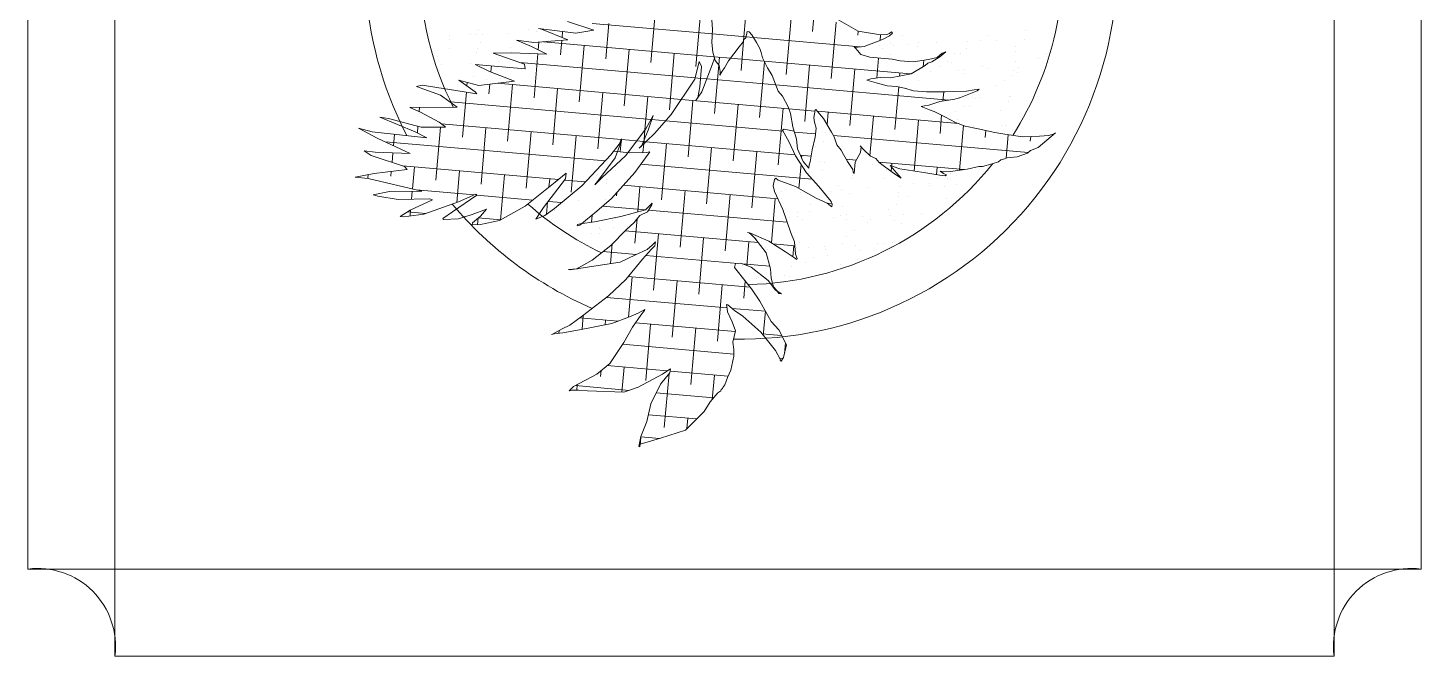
# Model space of a CAD drawing. Header units: inches. Extents: x -173 to 14008, y -3334 to 10368.
# Drawn here: x 5852.7 to 5910.5, y 7487.3 to 7513.3 of the extents above; entities that cross this region are included whole.
import ezdxf

# ---------------------------------------------------------------- set-up
doc = ezdxf.new("R2010")
doc.units = ezdxf.units.IN
doc.header["$MEASUREMENT"] = 0
doc.layers.add('ARREDAMENTO', color=8, linetype='Continuous', lineweight=18)

msp = doc.modelspace()

# ---------------------------------------------------------------- linework, layer by layer
at = {"layer": 'ARREDAMENTO'}
for p, q in [((5856.273, 7487.267), (5856.273, 7545.083)), ((5906.863, 7545.083), (5906.863, 7487.267)), ((5852.66, 7490.88), (5852.66, 7541.47)), ((5910.477, 7541.47), (5910.477, 7490.88)), ((5885.378, 7514.94), (5885.225, 7513.191)), ((5878.714, 7514.232), (5878.509, 7511.892)), ((5880.586, 7514.069), (5880.381, 7511.729)), ((5882.458, 7513.905), (5882.36, 7512.791)), ((5873.856, 7513.315), (5875.392, 7513.109)), ((5873.972, 7513.276), (5873.856, 7513.315)), ((5876.146, 7513.238), (5875.059, 7513.606)), ((5876.079, 7513.52), (5881.067, 7513.083)), ((5876.765, 7513.516), (5876.638, 7512.056)), ((5881.047, 7513.663), (5881.077, 7513.262)), ((5884.33, 7513.741), (5884.125, 7511.401)), ((5886.202, 7513.577), (5885.997, 7511.237)), ((5887.109, 7513.2), (5886.146, 7513.75)), ((5870.138, 7513.01), (5870.138, 7513.01)), ((5870.149, 7512.863), (5870.149, 7512.863)), ((5871.03, 7513.048), (5871.03, 7513.048)), ((5871.279, 7513.06), (5871.279, 7513.06)), ((5871.363, 7513.26), (5871.363, 7513.26)), ((5871.538, 7513.074), (5871.538, 7513.074)), ((5872.556, 7513.116), (5872.556, 7513.116)), ((5872.93, 7512.828), (5873.659, 7512.722)), ((5873.566, 7512.567), (5872.93, 7512.828)), ((5872.933, 7512.828), (5872.933, 7512.827)), ((5873.442, 7513.257), (5873.442, 7513.257)), ((5873.659, 7512.722), (5875.065, 7512.835)), ((5873.776, 7513.169), (5873.776, 7513.169)), ((5873.868, 7512.739), (5873.841, 7512.427)), ((5875.065, 7512.835), (5873.972, 7513.276)), ((5874.053, 7512.754), (5881.133, 7512.134)), ((5874.265, 7512.821), (5874.265, 7512.821)), ((5874.818, 7512.815), (5874.766, 7512.22)), ((5874.85, 7513.182), (5874.828, 7512.931)), ((5874.918, 7513.219), (5874.918, 7513.219)), ((5875.392, 7513.109), (5876.146, 7513.238)), ((5875.465, 7513.198), (5875.465, 7513.198)), ((5881.077, 7513.262), (5881.048, 7512.733)), ((5881.048, 7512.733), (5881.079, 7512.331)), ((5881.067, 7513.083), (5882.459, 7512.962)), ((5882.174, 7512.552), (5882.357, 7512.764)), ((5882.36, 7512.791), (5882.253, 7511.565)), ((5882.357, 7512.764), (5882.368, 7512.85)), ((5882.368, 7512.85), (5882.449, 7512.919)), ((5882.449, 7512.919), (5882.508, 7513.181)), ((5882.459, 7512.962), (5882.768, 7512.935)), ((5882.508, 7513.181), (5882.595, 7513.177)), ((5882.595, 7513.177), (5882.7, 7513.051)), ((5882.7, 7513.051), (5882.89, 7512.726)), ((5882.768, 7512.935), (5887.198, 7512.547)), ((5887.112, 7513.199), (5887.097, 7513.027)), ((5888.041, 7513.051), (5887.109, 7513.2)), ((5887.366, 7512.562), (5888.126, 7512.85)), ((5888.042, 7513.051), (5888.021, 7512.81)), ((5888.309, 7513.062), (5888.041, 7513.051)), ((5888.126, 7512.85), (5888.409, 7513.01)), ((5888.419, 7513.097), (5888.309, 7513.062)), ((5888.409, 7513.01), (5888.539, 7513.119)), ((5888.501, 7513.165), (5888.419, 7513.097)), ((5888.539, 7513.119), (5888.501, 7513.165)), ((5888.958, 7513.031), (5888.958, 7513.031)), ((5889.615, 7512.733), (5889.615, 7512.733)), ((5891.641, 7512.77), (5891.641, 7512.77)), ((5892.209, 7512.814), (5892.209, 7512.814)), ((5892.542, 7513.026), (5892.542, 7513.026)), ((5892.861, 7512.823), (5892.861, 7512.823)), ((5894.003, 7512.873), (5894.003, 7512.873)), ((5894.065, 7513.22), (5894.065, 7513.22)), ((5869.642, 7512.163), (5869.642, 7512.163)), ((5870.162, 7512.494), (5870.162, 7512.494)), ((5871.287, 7512.31), (5871.287, 7512.31)), ((5871.312, 7512.496), (5871.312, 7512.496)), ((5871.425, 7512.716), (5871.425, 7512.716)), ((5871.964, 7512.289), (5872.736, 7512.297)), ((5873.267, 7511.83), (5871.964, 7512.289)), ((5872.689, 7512.532), (5872.689, 7512.532)), ((5872.736, 7512.297), (5874.199, 7512.244)), ((5873.413, 7512.278), (5873.413, 7512.278)), ((5874.199, 7512.244), (5873.566, 7512.567)), ((5873.826, 7512.258), (5873.666, 7510.43)), ((5875.743, 7512.606), (5875.538, 7510.266)), ((5877.614, 7512.442), (5877.41, 7510.102)), ((5879.486, 7512.279), (5879.282, 7509.939)), ((5881.079, 7512.331), (5881.175, 7511.985)), ((5881.74, 7511.974), (5882.174, 7512.552)), ((5882.89, 7512.726), (5883.039, 7512.482)), ((5883.039, 7512.482), (5883.095, 7512.316)), ((5883.095, 7512.316), (5883.147, 7512.088)), ((5887.226, 7512.231), (5886.949, 7512.561)), ((5886.949, 7512.561), (5886.978, 7512.527)), ((5886.978, 7512.527), (5887.366, 7512.562)), ((5887.188, 7512.38), (5887.188, 7512.38)), ((5887.6, 7512.118), (5887.226, 7512.231)), ((5888.003, 7512.611), (5888.003, 7512.611)), ((5888.106, 7512.488), (5888.106, 7512.488)), ((5888.438, 7512.7), (5888.438, 7512.7)), ((5888.464, 7512.233), (5888.464, 7512.233)), ((5888.577, 7512.591), (5888.577, 7512.591)), ((5889.223, 7512.665), (5889.223, 7512.665)), ((5889.59, 7512.547), (5889.59, 7512.547)), ((5890.365, 7512.714), (5890.365, 7512.714)), ((5890.6, 7512.287), (5890.388, 7512.109)), ((5890.508, 7512.132), (5890.753, 7512.338)), ((5890.559, 7512.253), (5890.643, 7512.246)), ((5890.753, 7512.338), (5890.6, 7512.287)), ((5891.118, 7512.26), (5891.118, 7512.26)), ((5891.341, 7512.261), (5891.341, 7512.261)), ((5891.613, 7512.488), (5891.613, 7512.488)), ((5893.627, 7512.369), (5893.627, 7512.369)), ((5893.652, 7512.555), (5893.652, 7512.555)), ((5894.924, 7512.256), (5894.924, 7512.256)), ((5869.812, 7511.817), (5869.812, 7511.817)), ((5871.033, 7511.87), (5871.033, 7511.87)), ((5871.218, 7511.819), (5873.29, 7511.637)), ((5871.822, 7511.53), (5871.218, 7511.819)), ((5871.896, 7511.759), (5871.874, 7511.509)), ((5872.174, 7511.92), (5872.174, 7511.92)), ((5872.544, 7511.725), (5872.544, 7511.725)), ((5873.081, 7511.896), (5880.347, 7511.26)), ((5873.29, 7511.637), (5873.267, 7511.83)), ((5880.518, 7511.939), (5880.332, 7511.2)), ((5880.613, 7511.727), (5880.518, 7511.939)), ((5880.538, 7510.888), (5880.613, 7511.727)), ((5881.05, 7511.803), (5880.632, 7510.676)), ((5881.147, 7512.084), (5881.05, 7511.803)), ((5881.133, 7512.134), (5881.815, 7512.075)), ((5881.331, 7511.799), (5881.153, 7509.775)), ((5881.175, 7511.985), (5881.347, 7511.78)), ((5881.358, 7512.115), (5881.331, 7511.799)), ((5881.347, 7511.78), (5881.392, 7511.527)), ((5881.47, 7511.534), (5881.572, 7511.678)), ((5881.572, 7511.678), (5881.74, 7511.974)), ((5881.815, 7512.075), (5883.215, 7511.952)), ((5883.228, 7511.926), (5883.025, 7509.611)), ((5883.147, 7512.088), (5883.352, 7511.678)), ((5883.215, 7511.952), (5889.289, 7511.421)), ((5883.23, 7511.951), (5883.228, 7511.926)), ((5883.352, 7511.678), (5883.542, 7511.352)), ((5885.102, 7511.787), (5884.897, 7509.447)), ((5886.974, 7511.623), (5886.769, 7509.284)), ((5888.055, 7512.073), (5887.6, 7512.118)), ((5887.957, 7512.082), (5887.885, 7511.253)), ((5888.526, 7512.041), (5888.055, 7512.073)), ((5888.861, 7511.973), (5888.526, 7512.041)), ((5889.403, 7511.924), (5888.861, 7511.973)), ((5889.32, 7511.427), (5889.893, 7511.772)), ((5890.038, 7512.029), (5889.403, 7511.924)), ((5889.729, 7512.049), (5889.729, 7512.049)), ((5889.836, 7511.996), (5889.812, 7511.723)), ((5889.893, 7511.772), (5890.007, 7511.867)), ((5890.007, 7511.867), (5890.176, 7511.931)), ((5890.388, 7512.109), (5890.038, 7512.029)), ((5890.176, 7511.931), (5890.508, 7512.132)), ((5890.488, 7511.718), (5890.488, 7511.718)), ((5890.821, 7511.93), (5890.821, 7511.93)), ((5891.005, 7511.902), (5891.005, 7511.902)), ((5891.259, 7511.575), (5891.259, 7511.575)), ((5891.497, 7511.608), (5891.497, 7511.608)), ((5892.269, 7511.719), (5892.269, 7511.719)), ((5892.536, 7511.63), (5892.536, 7511.63)), ((5893.658, 7511.93), (5893.658, 7511.93)), ((5893.756, 7511.684), (5893.756, 7511.684)), ((5894.592, 7512.044), (5894.592, 7512.044)), ((5894.897, 7511.733), (5894.897, 7511.733)), ((5869.742, 7511.573), (5869.742, 7511.573)), ((5870.538, 7511.171), (5871.372, 7510.939)), ((5871.227, 7510.681), (5870.538, 7511.171)), ((5870.893, 7511.072), (5870.88, 7510.928)), ((5871.155, 7511.304), (5871.155, 7511.304)), ((5871.372, 7510.939), (5872.86, 7511.121)), ((5871.691, 7511.181), (5871.691, 7511.181)), ((5872.86, 7511.121), (5871.822, 7511.53)), ((5872.024, 7511.393), (5872.024, 7511.393)), ((5872.15, 7511.034), (5879.775, 7510.367)), ((5872.283, 7511.242), (5872.283, 7511.242)), ((5880.332, 7511.2), (5879.357, 7509.742)), ((5880.347, 7511.26), (5880.569, 7511.241)), ((5880.569, 7511.241), (5880.833, 7511.218)), ((5880.833, 7511.218), (5883.697, 7510.967)), ((5881.377, 7511.379), (5881.47, 7511.534)), ((5881.388, 7511.466), (5881.377, 7511.379)), ((5881.392, 7511.527), (5881.388, 7511.466)), ((5883.542, 7511.352), (5883.799, 7510.714)), ((5887.481, 7511.165), (5887.634, 7511.215)), ((5887.855, 7511.051), (5887.481, 7511.165)), ((5887.634, 7511.215), (5888.029, 7511.275)), ((5888.315, 7510.933), (5887.855, 7511.051)), ((5888.029, 7511.275), (5888.455, 7511.264)), ((5888.455, 7511.264), (5889.32, 7511.427)), ((5888.846, 7511.46), (5888.835, 7511.335)), ((5889.62, 7511.164), (5889.62, 7511.164)), ((5890.118, 7511.525), (5890.118, 7511.525)), ((5891.472, 7511.422), (5891.472, 7511.422)), ((5893.203, 7511.16), (5893.203, 7511.16)), ((5893.495, 7511.363), (5893.495, 7511.363)), ((5893.545, 7511.571), (5893.545, 7511.571)), ((5893.723, 7511.491), (5893.723, 7511.491)), ((5868.787, 7510.904), (5869.017, 7510.962)), ((5869.787, 7510.541), (5868.787, 7510.904)), ((5869.017, 7510.962), (5871.294, 7510.602)), ((5870.476, 7510.051), (5869.787, 7510.541)), ((5870.858, 7510.671), (5870.694, 7508.804)), ((5871.294, 7510.602), (5871.227, 7510.681)), ((5871.829, 7510.995), (5871.794, 7510.594)), ((5872.771, 7510.98), (5872.566, 7508.64)), ((5874.643, 7510.816), (5874.438, 7508.476)), ((5876.515, 7510.652), (5876.31, 7508.312)), ((5878.387, 7510.489), (5878.265, 7509.099)), ((5880.632, 7510.676), (5880.373, 7510.322)), ((5880.373, 7510.322), (5880.458, 7510.452)), ((5880.458, 7510.452), (5880.538, 7510.888)), ((5883.697, 7510.967), (5890.874, 7510.339)), ((5883.799, 7510.714), (5883.981, 7510.497)), ((5883.981, 7510.497), (5884.214, 7510.053)), ((5888.7, 7510.906), (5888.315, 7510.933)), ((5888.796, 7510.887), (5888.641, 7509.12)), ((5889.035, 7510.838), (5888.7, 7510.906)), ((5889.408, 7510.725), (5889.035, 7510.838)), ((5889.1, 7510.833), (5889.1, 7510.833)), ((5889.322, 7510.759), (5889.322, 7510.759)), ((5889.95, 7510.675), (5889.408, 7510.725)), ((5890.723, 7510.683), (5889.95, 7510.675)), ((5890.664, 7510.682), (5890.631, 7510.303)), ((5891.078, 7510.69), (5890.723, 7510.683)), ((5891.615, 7510.713), (5891.078, 7510.69)), ((5891.12, 7510.376), (5891.366, 7510.446)), ((5891.366, 7510.446), (5892.048, 7510.728)), ((5891.932, 7510.766), (5891.615, 7510.713)), ((5891.862, 7510.428), (5891.862, 7510.428)), ((5892.13, 7510.796), (5891.932, 7510.766)), ((5892.048, 7510.728), (5892.13, 7510.796)), ((5892.154, 7510.435), (5892.154, 7510.435)), ((5892.871, 7510.948), (5892.871, 7510.948)), ((5893.379, 7510.484), (5893.379, 7510.484)), ((5893.431, 7510.49), (5893.431, 7510.49)), ((5868.514, 7510.036), (5870.476, 7510.051)), ((5868.955, 7509.842), (5868.514, 7510.036)), ((5868.916, 7510.039), (5868.901, 7509.866)), ((5869.725, 7509.421), (5868.955, 7509.842)), ((5870.209, 7510.261), (5878.52, 7509.534)), ((5879.775, 7510.367), (5884.24, 7509.976)), ((5880.258, 7510.325), (5880.054, 7507.985)), ((5882.13, 7510.161), (5881.926, 7507.821)), ((5884.002, 7509.997), (5883.798, 7507.657)), ((5884.214, 7510.053), (5884.305, 7509.78)), ((5884.24, 7509.976), (5885.322, 7509.882)), ((5885.282, 7509.61), (5885.327, 7509.92)), ((5885.327, 7509.92), (5885.36, 7509.947)), ((5885.36, 7509.947), (5885.675, 7509.572)), ((5885.422, 7509.873), (5891.282, 7509.36)), ((5889.736, 7510.069), (5889.872, 7510.105)), ((5890.077, 7509.928), (5889.736, 7510.069)), ((5889.872, 7510.105), (5890.054, 7510.121)), ((5890.054, 7510.121), (5890.501, 7510.284)), ((5890.264, 7509.871), (5890.077, 7509.928)), ((5890.742, 7509.632), (5890.264, 7509.871)), ((5890.473, 7510.217), (5890.473, 7510.217)), ((5890.501, 7510.284), (5891.12, 7510.376)), ((5891.149, 7509.851), (5891.149, 7509.851)), ((5891.34, 7510.416), (5891.34, 7510.416)), ((5891.482, 7510.063), (5891.482, 7510.063)), ((5891.749, 7510.07), (5891.749, 7510.07)), ((5892.002, 7510.395), (5892.002, 7510.395)), ((5893.014, 7509.887), (5893.014, 7509.887)), ((5893.355, 7510.297), (5893.355, 7510.297)), ((5868.731, 7509.015), (5867.269, 7509.631)), ((5867.269, 7509.631), (5867.62, 7509.576)), ((5867.62, 7509.576), (5868.976, 7509.22)), ((5869.946, 7509.258), (5869.725, 7509.421)), ((5869.819, 7509.352), (5877.278, 7508.699)), ((5878.614, 7509.7), (5878.3, 7509.146)), ((5878.4, 7509.094), (5878.614, 7509.7)), ((5878.52, 7509.534), (5878.554, 7509.531)), ((5878.554, 7509.531), (5879.129, 7509.48)), ((5879.357, 7509.742), (5878.663, 7508.946)), ((5879.129, 7509.48), (5883.991, 7509.055)), ((5884.305, 7509.78), (5884.408, 7509.226)), ((5885.305, 7509.416), (5885.282, 7509.61)), ((5885.367, 7509.177), (5885.305, 7509.416)), ((5885.675, 7509.572), (5886.014, 7509.002)), ((5885.874, 7509.833), (5885.829, 7509.314)), ((5887.746, 7509.67), (5887.603, 7508.031)), ((5889.618, 7509.506), (5889.433, 7507.393)), ((5890.579, 7509.713), (5890.513, 7508.956)), ((5891.15, 7509.411), (5890.742, 7509.632)), ((5891.562, 7509.252), (5891.15, 7509.411)), ((5891.224, 7509.537), (5891.224, 7509.537)), ((5891.485, 7509.282), (5891.322, 7507.427)), ((5893.049, 7509.295), (5893.049, 7509.295)), ((5893.222, 7509.291), (5893.222, 7509.291)), ((5867.161, 7508.764), (5866.375, 7509.172)), ((5866.375, 7509.172), (5866.951, 7509.015)), ((5866.951, 7509.015), (5869.21, 7508.776)), ((5868.53, 7508.128), (5867.161, 7508.764)), ((5867.875, 7508.917), (5867.834, 7508.451)), ((5869.21, 7508.776), (5868.731, 7509.015)), ((5868.847, 7509.254), (5868.823, 7508.969)), ((5868.976, 7509.22), (5869.984, 7509.212)), ((5869.787, 7509.214), (5869.595, 7507.014)), ((5869.984, 7509.212), (5869.946, 7509.258)), ((5871.671, 7509.19), (5871.466, 7506.85)), ((5873.543, 7509.026), (5873.338, 7506.686)), ((5875.415, 7508.862), (5875.21, 7506.522)), ((5877.29, 7508.726), (5877.194, 7508.509)), ((5877.296, 7508.653), (5877.29, 7508.726)), ((5877.292, 7508.698), (5877.927, 7508.642)), ((5878.3, 7509.146), (5877.466, 7508.019)), ((5878.663, 7508.946), (5878.022, 7508.35)), ((5878.12, 7508.432), (5878.4, 7509.094)), ((5878.229, 7508.691), (5878.215, 7508.53)), ((5878.265, 7509.099), (5878.229, 7508.691)), ((5883.971, 7509.091), (5884.047, 7509.135)), ((5884.253, 7508.587), (5883.971, 7509.091)), ((5884.047, 7509.135), (5884.462, 7509.043)), ((5884.408, 7509.226), (5884.56, 7508.713)), ((5884.471, 7509.013), (5885.342, 7508.937)), ((5884.56, 7508.713), (5884.591, 7508.312)), ((5885.21, 7508.269), (5885.327, 7508.794)), ((5885.327, 7508.794), (5885.367, 7509.177)), ((5885.772, 7508.977), (5885.772, 7508.977)), ((5886.014, 7509.002), (5886.115, 7508.815)), ((5886.085, 7508.872), (5894.173, 7508.164)), ((5886.115, 7508.815), (5886.228, 7508.483)), ((5892.1, 7509.141), (5891.562, 7509.252)), ((5891.907, 7509.245), (5891.907, 7509.245)), ((5892.78, 7508.994), (5892.1, 7509.141)), ((5892.41, 7509.074), (5892.385, 7508.792)), ((5893.202, 7508.921), (5892.78, 7508.994)), ((5893.931, 7508.815), (5893.202, 7508.921)), ((5893.338, 7508.902), (5893.252, 7507.922)), ((5893.532, 7509.082), (5893.532, 7509.082)), ((5894.633, 7508.841), (5893.931, 7508.815)), ((5894.274, 7508.828), (5894.257, 7508.628)), ((5894.582, 7508.371), (5895.3, 7508.974)), ((5895.021, 7508.875), (5894.633, 7508.841)), ((5895.251, 7508.933), (5895.021, 7508.875)), ((5895.226, 7508.926), (5895.225, 7508.911)), ((5895.3, 7508.974), (5895.251, 7508.933)), ((5866.904, 7508.044), (5866.612, 7508.226)), ((5866.612, 7508.226), (5867.067, 7508.181)), ((5867.067, 7508.181), (5868.53, 7508.128)), ((5867.487, 7508.613), (5876.613, 7507.814)), ((5867.808, 7508.154), (5867.773, 7507.754)), ((5877.194, 7508.509), (5876.846, 7508.062)), ((5876.973, 7508.225), (5877.631, 7508.151)), ((5877.029, 7507.943), (5877.296, 7508.653)), ((5877.279, 7508.608), (5877.243, 7508.194)), ((5877.631, 7508.151), (5878.311, 7508.168)), ((5877.927, 7508.642), (5878.199, 7508.619)), ((5878.022, 7508.35), (5878.12, 7508.432)), ((5878.215, 7508.53), (5878.183, 7508.164)), ((5878.199, 7508.619), (5878.301, 7508.61)), ((5878.301, 7508.61), (5884.501, 7508.067)), ((5878.311, 7508.168), (5878.47, 7508.193)), ((5878.47, 7508.193), (5878.405, 7508.101)), ((5879.159, 7508.535), (5878.954, 7506.195)), ((5881.031, 7508.371), (5880.826, 7506.031)), ((5882.903, 7508.207), (5882.698, 7505.867)), ((5884.521, 7508.025), (5884.253, 7508.587)), ((5884.591, 7508.312), (5884.83, 7507.795)), ((5885.127, 7507.772), (5885.21, 7508.269)), ((5885.325, 7508.428), (5885.325, 7508.428)), ((5885.658, 7508.64), (5885.658, 7508.64)), ((5886.228, 7508.483), (5886.409, 7508.266)), ((5886.409, 7508.266), (5886.51, 7508.079)), ((5886.994, 7507.768), (5887.216, 7508.167)), ((5887.203, 7508.447), (5887.346, 7508.276)), ((5887.241, 7508.402), (5887.203, 7508.447)), ((5887.216, 7508.167), (5887.241, 7508.402)), ((5887.346, 7508.276), (5887.627, 7508.008)), ((5893.708, 7507.987), (5894.139, 7508.136)), ((5894.139, 7508.136), (5894.27, 7508.245)), ((5894.27, 7508.245), (5894.582, 7508.371)), ((5868.294, 7507.58), (5866.904, 7508.044)), ((5868.218, 7507.606), (5874.68, 7507.04)), ((5868.399, 7507.455), (5868.294, 7507.58)), ((5868.7, 7507.564), (5868.62, 7506.65)), ((5876.846, 7508.062), (5875.641, 7506.779)), ((5876.296, 7506.96), (5877.029, 7507.943)), ((5877.466, 7508.019), (5876.492, 7507.124)), ((5876.801, 7507.93), (5876.801, 7507.93)), ((5877.451, 7507.987), (5877.451, 7507.987)), ((5878.405, 7508.101), (5877.841, 7507.328)), ((5878.101, 7507.684), (5885.2, 7507.063)), ((5884.975, 7507.316), (5884.521, 7508.025)), ((5884.743, 7507.679), (5884.654, 7506.672)), ((5884.712, 7508.049), (5885.167, 7508.009)), ((5884.774, 7508.043), (5884.765, 7507.935)), ((5884.83, 7507.795), (5885.069, 7507.51)), ((5884.875, 7507.575), (5884.875, 7507.575)), ((5885.069, 7507.51), (5885.083, 7507.658)), ((5885.083, 7507.658), (5885.127, 7507.772)), ((5885.526, 7507.788), (5885.526, 7507.788)), ((5885.73, 7507.756), (5885.73, 7507.756)), ((5886.51, 7508.079), (5886.671, 7507.788)), ((5886.619, 7507.882), (5887.037, 7507.845)), ((5886.646, 7507.88), (5886.643, 7507.84)), ((5886.671, 7507.788), (5886.887, 7507.464)), ((5886.943, 7507.298), (5886.994, 7507.768)), ((5887.627, 7508.008), (5887.843, 7507.917)), ((5887.707, 7507.659), (5887.707, 7507.659)), ((5887.843, 7507.917), (5887.986, 7507.746)), ((5887.971, 7507.764), (5891.511, 7507.454)), ((5887.986, 7507.746), (5888.575, 7507.309)), ((5888.896, 7507.093), (5888.447, 7507.628)), ((5888.447, 7507.628), (5888.562, 7507.589)), ((5888.505, 7507.559), (5888.488, 7507.373)), ((5888.518, 7507.716), (5888.509, 7507.607)), ((5888.562, 7507.589), (5888.849, 7507.48)), ((5890.39, 7507.552), (5890.364, 7507.248)), ((5891.637, 7507.472), (5892.123, 7507.589)), ((5892.123, 7507.589), (5892.271, 7507.578)), ((5892.271, 7507.578), (5892.67, 7507.699)), ((5892.67, 7507.699), (5892.943, 7507.772)), ((5892.943, 7507.772), (5893.041, 7507.854)), ((5893.041, 7507.854), (5893.151, 7507.889)), ((5893.151, 7507.889), (5893.303, 7507.939)), ((5893.303, 7507.939), (5893.708, 7507.987)), ((5866.243, 7507.14), (5867.03, 7507.296)), ((5866.786, 7507.091), (5866.243, 7507.14)), ((5866.786, 7507.248), (5866.772, 7507.092)), ((5869.015, 7506.555), (5866.786, 7507.091)), ((5867.03, 7507.296), (5868.399, 7507.455)), ((5867.74, 7507.379), (5867.723, 7507.177)), ((5870.571, 7507.4), (5870.457, 7506.091)), ((5872.443, 7507.236), (5872.279, 7505.362)), ((5874.06, 7505.879), (5874.976, 7507.075)), ((5874.315, 7507.072), (5874.284, 7506.72)), ((5875.002, 7507.31), (5874.545, 7506.926)), ((5874.933, 7507.018), (5875.795, 7506.943)), ((5874.976, 7507.075), (5875.002, 7507.31)), ((5876.492, 7507.124), (5876.194, 7506.816)), ((5876.194, 7506.816), (5876.296, 7506.96)), ((5876.249, 7507.222), (5876.249, 7507.222)), ((5876.313, 7507.247), (5876.313, 7507.247)), ((5876.686, 7507.051), (5876.686, 7507.051)), ((5877.841, 7507.328), (5876.885, 7506.261)), ((5877.029, 7507.417), (5877.029, 7507.417)), ((5883.591, 7506.785), (5883.649, 7507.046)), ((5883.649, 7507.046), (5883.704, 7507.095)), ((5883.704, 7507.095), (5883.795, 7507.014)), ((5883.795, 7507.014), (5884.521, 7506.746)), ((5885.482, 7506.747), (5884.975, 7507.316)), ((5885.617, 7507.398), (5885.617, 7507.398)), ((5886.839, 7507.105), (5886.839, 7507.105)), ((5886.882, 7507.215), (5886.882, 7507.215)), ((5886.887, 7507.464), (5886.905, 7507.344)), ((5886.905, 7507.344), (5886.943, 7507.298)), ((5888.158, 7507.067), (5888.158, 7507.067)), ((5888.271, 7507.426), (5888.271, 7507.426)), ((5888.575, 7507.309), (5888.896, 7507.093)), ((5888.849, 7507.48), (5889.929, 7507.32)), ((5888.912, 7507.397), (5888.912, 7507.397)), ((5889.929, 7507.32), (5890.51, 7507.225)), ((5890.423, 7507.101), (5890.423, 7507.101)), ((5890.51, 7507.225), (5890.729, 7507.195)), ((5890.652, 7507.286), (5890.515, 7507.384)), ((5890.515, 7507.384), (5890.673, 7507.362)), ((5890.778, 7507.236), (5890.652, 7507.286)), ((5890.673, 7507.362), (5890.941, 7507.373)), ((5890.729, 7507.195), (5890.778, 7507.236)), ((5890.811, 7507.095), (5890.811, 7507.095)), ((5890.927, 7507.279), (5890.927, 7507.279)), ((5890.941, 7507.373), (5891.637, 7507.472)), ((5866.994, 7506.412), (5867.661, 7506.545)), ((5867.18, 7506.355), (5866.994, 7506.412)), ((5867.661, 7506.545), (5869.015, 7506.555)), ((5868.611, 7506.552), (5868.582, 7506.223)), ((5868.769, 7506.614), (5871.18, 7506.403)), ((5870.287, 7505.702), (5871.294, 7506.391)), ((5871.256, 7506.437), (5870.525, 7506.115)), ((5871.294, 7506.391), (5871.256, 7506.437)), ((5871.292, 7506.394), (5873.616, 7506.19)), ((5874.545, 7506.926), (5873.292, 7505.933)), ((5875.641, 7506.779), (5874.515, 7505.834)), ((5876.2, 7506.889), (5876.2, 7506.889)), ((5876.661, 7506.865), (5876.661, 7506.865)), ((5877.094, 7506.494), (5877.082, 7506.359)), ((5877.373, 7506.805), (5883.783, 7506.244)), ((5878.059, 7506.745), (5877.967, 7505.697)), ((5879.931, 7506.581), (5879.726, 7504.241)), ((5881.803, 7506.417), (5881.598, 7504.077)), ((5883.647, 7506.544), (5883.591, 7506.785)), ((5883.984, 7505.799), (5883.647, 7506.544)), ((5883.924, 7506.539), (5883.924, 7506.539)), ((5884.521, 7506.746), (5885.376, 7506.268)), ((5884.735, 7506.509), (5884.735, 7506.509)), ((5886, 7506.13), (5885.482, 7506.747)), ((5885.986, 7506.562), (5885.986, 7506.562)), ((5886.319, 7506.774), (5886.319, 7506.774)), ((5886.42, 7506.648), (5886.42, 7506.648)), ((5886.757, 7506.45), (5886.757, 7506.45)), ((5887.562, 7506.697), (5887.562, 7506.697)), ((5888.797, 7506.518), (5888.797, 7506.518)), ((5888.838, 7506.753), (5888.838, 7506.753)), ((5889.422, 7506.884), (5889.422, 7506.884)), ((5890.058, 7506.806), (5890.058, 7506.806)), ((5890.09, 7506.889), (5890.09, 7506.889)), ((5890.698, 7506.737), (5890.698, 7506.737)), ((5891.2, 7506.856), (5891.2, 7506.856)), ((5868.025, 7506.21), (5867.18, 7506.355)), ((5869.334, 7506.241), (5868.025, 7506.21)), ((5868.527, 7505.777), (5869.45, 7506.202)), ((5870.525, 7506.115), (5869.087, 7505.607)), ((5869.45, 7506.202), (5869.334, 7506.241)), ((5871.694, 7505.815), (5871.103, 7505.591)), ((5871.439, 7505.523), (5871.694, 7505.815)), ((5873.292, 7505.933), (5872.234, 7505.337)), ((5873.741, 7505.398), (5874.06, 7505.879)), ((5874.515, 7505.834), (5874.111, 7505.553)), ((5874.23, 7506.102), (5874.187, 7505.606)), ((5874.255, 7506.134), (5874.814, 7506.085)), ((5875.506, 7506.171), (5875.506, 7506.171)), ((5876.885, 7506.261), (5876.265, 7505.728)), ((5876.508, 7505.937), (5878.282, 7505.782)), ((5876.647, 7506.221), (5876.647, 7506.221)), ((5878.285, 7505.783), (5878.564, 7506.056)), ((5878.551, 7505.998), (5878.376, 7505.702)), ((5878.564, 7506.056), (5878.551, 7505.998)), ((5883.675, 7506.253), (5883.514, 7504.413)), ((5883.934, 7506.255), (5883.934, 7506.255)), ((5884.315, 7504.828), (5883.984, 7505.799)), ((5885.118, 7506.009), (5885.118, 7506.009)), ((5885.376, 7506.268), (5885.832, 7506.06)), ((5885.819, 7506.066), (5886.028, 7506.048)), ((5885.832, 7506.06), (5886.017, 7505.913)), ((5886.04, 7506.014), (5886, 7506.13)), ((5886.017, 7505.913), (5886.04, 7506.014)), ((5886.475, 7505.924), (5886.475, 7505.924)), ((5888.702, 7506.004), (5888.702, 7506.004)), ((5888.772, 7506.332), (5888.772, 7506.332)), ((5889.221, 7506.335), (5889.221, 7506.335)), ((5890.795, 7506.273), (5890.795, 7506.273)), ((5868.114, 7505.508), (5868.527, 7505.777)), ((5868.262, 7505.497), (5868.114, 7505.508)), ((5869.087, 7505.607), (5868.262, 7505.497)), ((5868.412, 7505.702), (5869.17, 7505.636)), ((5868.544, 7505.785), (5868.522, 7505.531)), ((5869.883, 7505.421), (5870.287, 7505.702)), ((5869.912, 7505.387), (5869.883, 7505.421)), ((5870.536, 7505.406), (5869.912, 7505.387)), ((5871.103, 7505.591), (5870.536, 7505.406)), ((5870.733, 7505.499), (5870.804, 7505.493)), ((5871.101, 7505.163), (5871.112, 7505.249)), ((5871.112, 7505.249), (5871.439, 7505.523)), ((5871.343, 7505.443), (5871.32, 7505.174)), ((5871.346, 7505.446), (5872.282, 7505.364)), ((5872.234, 7505.337), (5871.447, 7505.181)), ((5874.111, 7505.553), (5873.741, 7505.398)), ((5874.404, 7505.388), (5874.404, 7505.388)), ((5874.517, 7505.746), (5874.517, 7505.746)), ((5876.265, 7505.728), (5875.57, 7505.151)), ((5875.583, 7505.209), (5876.169, 7505.293)), ((5876.07, 7505.566), (5876.044, 7505.275)), ((5876.169, 7505.293), (5877.263, 7505.507)), ((5876.911, 7505.356), (5876.911, 7505.356)), ((5877.058, 7505.415), (5877.058, 7505.415)), ((5877.263, 7505.507), (5878.285, 7505.783)), ((5877.82, 7505.262), (5877.49, 7504.954)), ((5878.057, 7505.544), (5877.82, 7505.262)), ((5877.942, 7505.407), (5877.854, 7504.405)), ((5878.376, 7505.702), (5878.057, 7505.544)), ((5878.416, 7505.77), (5884.165, 7505.267)), ((5884.265, 7505.466), (5884.265, 7505.466)), ((5884.598, 7505.678), (5884.598, 7505.678)), ((5884.603, 7505.503), (5884.603, 7505.503)), ((5884.818, 7505.399), (5884.818, 7505.399)), ((5885.086, 7505.714), (5885.086, 7505.714)), ((5886.095, 7505.455), (5886.095, 7505.455)), ((5886.362, 7505.566), (5886.362, 7505.566)), ((5886.617, 7505.385), (5886.617, 7505.385)), ((5886.642, 7505.571), (5886.642, 7505.571)), ((5887.315, 7505.508), (5887.315, 7505.508)), ((5887.5, 7505.239), (5887.5, 7505.239)), ((5887.627, 7505.383), (5887.627, 7505.383)), ((5888.369, 7505.792), (5888.369, 7505.792)), ((5888.456, 7505.558), (5888.456, 7505.558)), ((5888.64, 7505.326), (5888.64, 7505.326)), ((5888.903, 7505.235), (5888.903, 7505.235)), ((5889.016, 7505.594), (5889.016, 7505.594)), ((5889.733, 7505.613), (5889.733, 7505.613)), ((5871.447, 7505.181), (5871.101, 7505.163)), ((5875.18, 7504.978), (5875.18, 7504.978)), ((5875.453, 7505.116), (5875.466, 7505.174)), ((5875.57, 7505.151), (5875.453, 7505.116)), ((5875.466, 7505.174), (5875.583, 7505.209)), ((5875.669, 7505.204), (5875.669, 7505.204)), ((5876.058, 7504.813), (5876.058, 7504.813)), ((5876.388, 7504.793), (5876.388, 7504.793)), ((5876.391, 7505.025), (5876.391, 7505.025)), ((5876.401, 7505.031), (5876.401, 7505.031)), ((5876.413, 7504.979), (5876.413, 7504.979)), ((5877.49, 7504.954), (5876.845, 7504.306)), ((5876.945, 7505.057), (5876.945, 7505.057)), ((5877.448, 7504.912), (5882.968, 7504.429)), ((5877.542, 7505.081), (5877.542, 7505.081)), ((5878.831, 7504.791), (5878.627, 7502.451)), ((5882.529, 7504.843), (5882.653, 7504.815)), ((5882.591, 7504.829), (5882.529, 7504.843)), ((5882.682, 7504.748), (5882.591, 7504.829)), ((5882.653, 7504.815), (5883.408, 7504.481)), ((5882.826, 7504.61), (5882.682, 7504.748)), ((5884.473, 7504.458), (5884.315, 7504.828)), ((5886.648, 7504.696), (5886.648, 7504.696)), ((5886.98, 7504.908), (5886.98, 7504.908)), ((5876.845, 7504.306), (5876.077, 7503.699)), ((5876.908, 7504.369), (5876.837, 7503.554)), ((5877.87, 7503.911), (5878.357, 7504.138)), ((5878.536, 7504.159), (5878.16, 7503.74)), ((5878.357, 7504.138), (5878.572, 7504.319)), ((5878.676, 7504.296), (5878.536, 7504.159)), ((5878.572, 7504.319), (5878.711, 7504.455)), ((5878.711, 7504.455), (5878.676, 7504.296)), ((5880.703, 7504.627), (5880.498, 7502.287)), ((5882.575, 7504.463), (5882.489, 7503.477)), ((5883.302, 7504.002), (5882.826, 7504.61)), ((5882.877, 7504.581), (5882.877, 7504.581)), ((5883.29, 7504.212), (5883.29, 7504.212)), ((5883.351, 7504.156), (5883.351, 7504.156)), ((5883.408, 7504.481), (5884.096, 7504.039)), ((5883.571, 7504.376), (5884.485, 7504.296)), ((5884.447, 7504.3), (5884.406, 7503.834)), ((5884.512, 7503.947), (5884.473, 7504.458)), ((5884.487, 7504.624), (5884.487, 7504.624)), ((5884.566, 7504.065), (5884.566, 7504.065)), ((5884.571, 7504.209), (5884.571, 7504.209)), ((5884.679, 7504.423), (5884.679, 7504.423)), ((5885.071, 7504.231), (5885.071, 7504.231)), ((5885.713, 7504.259), (5885.713, 7504.259)), ((5885.779, 7504.143), (5885.779, 7504.143)), ((5886.485, 7504.379), (5886.485, 7504.379)), ((5886.989, 7504.315), (5886.989, 7504.315)), ((5887.22, 7504.093), (5887.22, 7504.093)), ((5887.916, 7504.391), (5887.916, 7504.391)), ((5888.21, 7504.368), (5888.21, 7504.368)), ((5888.499, 7504.26), (5888.499, 7504.26)), ((5888.524, 7504.446), (5888.524, 7504.446)), ((5876.077, 7503.699), (5875.506, 7503.384)), ((5875.61, 7503.361), (5876.605, 7503.521)), ((5876.521, 7504.05), (5877.908, 7503.929)), ((5876.605, 7503.521), (5877.236, 7503.61)), ((5877.236, 7503.61), (5877.87, 7503.911)), ((5878.16, 7503.74), (5877.469, 7502.888)), ((5878.298, 7503.894), (5882.127, 7503.559)), ((5881.989, 7503.394), (5882.025, 7503.554)), ((5882.025, 7503.554), (5882.246, 7503.566)), ((5882.246, 7503.566), (5882.67, 7503.411)), ((5882.306, 7503.544), (5883.454, 7503.443)), ((5882.307, 7503.491), (5882.307, 7503.491)), ((5883.483, 7503.338), (5883.302, 7504.002)), ((5884.096, 7504.039), (5884.477, 7503.787)), ((5884.477, 7503.787), (5884.571, 7503.721)), ((5884.581, 7503.764), (5884.512, 7503.947)), ((5884.571, 7503.721), (5884.581, 7503.764)), ((5884.927, 7503.599), (5884.927, 7503.599)), ((5885.259, 7503.811), (5885.259, 7503.811)), ((5885.831, 7503.882), (5885.831, 7503.882)), ((5886.369, 7503.499), (5886.369, 7503.499)), ((5887.107, 7503.734), (5887.107, 7503.734)), ((5875.451, 7503.335), (5875.096, 7503.307)), ((5875.096, 7503.307), (5875.158, 7503.294)), ((5875.158, 7503.294), (5875.61, 7503.361)), ((5875.506, 7503.384), (5875.451, 7503.335)), ((5877.572, 7503.015), (5882.638, 7502.572)), ((5877.731, 7503.001), (5877.585, 7501.329)), ((5882.466, 7502.786), (5881.989, 7503.394)), ((5882.67, 7503.411), (5883.377, 7502.859)), ((5882.883, 7502.922), (5882.883, 7502.922)), ((5882.969, 7502.96), (5882.969, 7502.96)), ((5883.506, 7502.952), (5883.483, 7503.338)), ((5883.602, 7502.596), (5883.506, 7502.952)), ((5884.058, 7503.046), (5884.058, 7503.046)), ((5884.246, 7503.016), (5884.246, 7503.016)), ((5884.33, 7503.432), (5884.33, 7503.432)), ((5885.466, 7503.069), (5885.466, 7503.069)), ((5877.469, 7502.888), (5876.751, 7502.21)), ((5879.603, 7502.837), (5879.399, 7500.497)), ((5881.475, 7502.673), (5881.271, 7500.334)), ((5882.432, 7502.829), (5882.37, 7502.124)), ((5882.688, 7502.509), (5882.466, 7502.786)), ((5883.032, 7501.991), (5882.688, 7502.509)), ((5883.377, 7502.859), (5883.68, 7502.456)), ((5883.743, 7502.443), (5883.602, 7502.596)), ((5883.68, 7502.456), (5883.928, 7502.295)), ((5883.824, 7502.318), (5883.743, 7502.443)), ((5876.751, 7502.21), (5875.673, 7501.383)), ((5876.674, 7502.15), (5881.671, 7501.713)), ((5881.649, 7501.856), (5881.711, 7501.842)), ((5881.676, 7501.682), (5881.649, 7501.856)), ((5881.711, 7501.842), (5881.988, 7501.613)), ((5883.501, 7501.156), (5883.032, 7501.991)), ((5883.928, 7502.295), (5883.824, 7502.318)), ((5875.673, 7501.383), (5875.151, 7500.996)), ((5875.567, 7501.304), (5877.151, 7501.165)), ((5875.706, 7501.408), (5875.655, 7500.825)), ((5876.632, 7501.211), (5876.614, 7501.013)), ((5876.891, 7501.068), (5877.629, 7501.346)), ((5877.629, 7501.346), (5877.99, 7501.494)), ((5878.101, 7501.408), (5877.754, 7500.922)), ((5877.99, 7501.494), (5878.263, 7501.647)), ((5878.254, 7501.603), (5878.101, 7501.408)), ((5878.263, 7501.647), (5878.254, 7501.603)), ((5881.692, 7501.557), (5881.676, 7501.682)), ((5881.882, 7501.134), (5881.692, 7501.557)), ((5881.89, 7501.694), (5883.267, 7501.574)), ((5881.988, 7501.613), (5882.327, 7501.371)), ((5882.327, 7501.371), (5883.074, 7500.703)), ((5883.265, 7501.575), (5883.178, 7500.574)), ((5874.463, 7500.646), (5874.391, 7500.617)), ((5874.391, 7500.617), (5874.504, 7500.637)), ((5874.836, 7500.853), (5874.463, 7500.646)), ((5874.504, 7500.637), (5874.863, 7500.679)), ((5874.708, 7500.782), (5874.697, 7500.66)), ((5875.151, 7500.996), (5874.836, 7500.853)), ((5874.863, 7500.679), (5875.545, 7500.802)), ((5875.545, 7500.802), (5876.891, 7501.068)), ((5877.754, 7500.922), (5877.395, 7500.286)), ((5877.882, 7501.102), (5882.013, 7500.74)), ((5878.504, 7501.047), (5878.299, 7498.707)), ((5880.376, 7500.883), (5880.171, 7498.543)), ((5882.019, 7500.769), (5881.882, 7501.134)), ((5881.913, 7500.29), (5882.019, 7500.769)), ((5883.074, 7500.703), (5883.691, 7499.942)), ((5883.122, 7500.643), (5883.939, 7500.572)), ((5883.818, 7500.812), (5883.501, 7501.156)), ((5884.136, 7500.178), (5883.818, 7500.812)), ((5877.395, 7500.286), (5876.808, 7499.411)), ((5877.341, 7500.206), (5881.959, 7499.802)), ((5881.956, 7499.991), (5881.913, 7500.29)), ((5884.02, 7499.656), (5884.136, 7500.178)), ((5884.094, 7500.262), (5884.054, 7499.809)), ((5881.832, 7499.136), (5881.96, 7499.716)), ((5881.96, 7499.716), (5881.956, 7499.991)), ((5883.691, 7499.942), (5883.89, 7499.563)), ((5883.852, 7499.636), (5883.998, 7499.623)), ((5883.89, 7499.563), (5883.881, 7499.519)), ((5883.881, 7499.519), (5883.922, 7499.51)), ((5883.922, 7499.51), (5884.02, 7499.656)), ((5876.273, 7498.966), (5875.307, 7498.45)), ((5876.808, 7499.411), (5876.273, 7498.966)), ((5876.448, 7499.112), (5876.427, 7498.871)), ((5876.697, 7499.319), (5879.195, 7499.1)), ((5877.404, 7499.257), (5877.313, 7498.219)), ((5877.985, 7498.42), (5879.002, 7498.971)), ((5879.298, 7499.027), (5878.909, 7498.55)), ((5879.002, 7498.971), (5879.258, 7499.143)), ((5879.267, 7498.989), (5879.071, 7496.753)), ((5879.258, 7499.143), (5879.333, 7499.187)), ((5879.333, 7499.187), (5879.298, 7499.027)), ((5879.312, 7499.09), (5881.72, 7498.88)), ((5881.148, 7498.93), (5881.059, 7497.919)), ((5881.699, 7498.83), (5881.832, 7499.136)), ((5875.307, 7498.45), (5875.117, 7498.279)), ((5875.117, 7498.279), (5875.23, 7498.299)), ((5875.23, 7498.299), (5875.514, 7498.297)), ((5875.384, 7498.491), (5877.623, 7498.295)), ((5875.454, 7498.528), (5875.434, 7498.298)), ((5875.514, 7498.297), (5875.88, 7498.277)), ((5875.88, 7498.277), (5877.394, 7498.216)), ((5877.394, 7498.216), (5877.985, 7498.42)), ((5878.909, 7498.55), (5878.511, 7497.74)), ((5881.421, 7498.268), (5881.434, 7498.326)), ((5881.421, 7498.268), (5881.434, 7498.326)), ((5881.434, 7498.326), (5881.421, 7498.268)), ((5881.434, 7498.326), (5881.488, 7498.374)), ((5881.488, 7498.374), (5881.498, 7498.418)), ((5881.498, 7498.418), (5881.586, 7498.52)), ((5881.586, 7498.52), (5881.699, 7498.83)), ((5878.511, 7497.74), (5878.347, 7497)), ((5878.736, 7498.198), (5881.12, 7497.989)), ((5880.731, 7497.416), (5880.973, 7497.819)), ((5880.973, 7497.819), (5881.295, 7498.189)), ((5881.295, 7498.189), (5881.421, 7498.268)), ((5878.41, 7497.283), (5880.418, 7497.107)), ((5879.949, 7496.645), (5880.731, 7497.416)), ((5880.048, 7497.14), (5880.01, 7496.705)), ((5878.347, 7497), (5878.102, 7496.384)), ((5878.915, 7496.311), (5879.949, 7496.645)), ((5878.102, 7496.384), (5878.008, 7495.963)), ((5878.05, 7495.954), (5878.072, 7496.056)), ((5878.092, 7496.341), (5878.063, 7496.015)), ((5878.072, 7496.056), (5878.495, 7496.191)), ((5878.098, 7496.367), (5878.874, 7496.299)), ((5878.495, 7496.191), (5878.915, 7496.311)), ((5878.008, 7495.963), (5878.05, 7495.954)), ((5910.477, 7490.88), (5852.66, 7490.88)), ((5906.863, 7487.267), (5856.273, 7487.267))]:
    msp.add_line(p, q, dxfattribs=at)
for centre, radius, start, end in [((5882.255, 7516.035), 15.613, 268.85518, 13.81068), ((5882.255, 7516.035), 13.358, 327.57983, 7.47764), ((5882.255, 7516.035), 15.613, 175.90809, 207.34622), ((5882.255, 7516.035), 13.358, 181.01794, 206.61732), ((5882.255, 7516.035), 13.358, 271.26935, 321.42803), ((5882.255, 7516.035), 15.613, 219.87337, 246.70407), ((5882.255, 7516.035), 13.358, 228.52907, 244.28268), ((5853.062, 7487.669), 3.236, 352.85944, 97.14056), ((5910.074, 7487.669), 3.236, 82.85944, 187.14056)]:
    msp.add_arc(centre, radius, start, end, dxfattribs=at)

doc.saveas('drawing.dxf')
